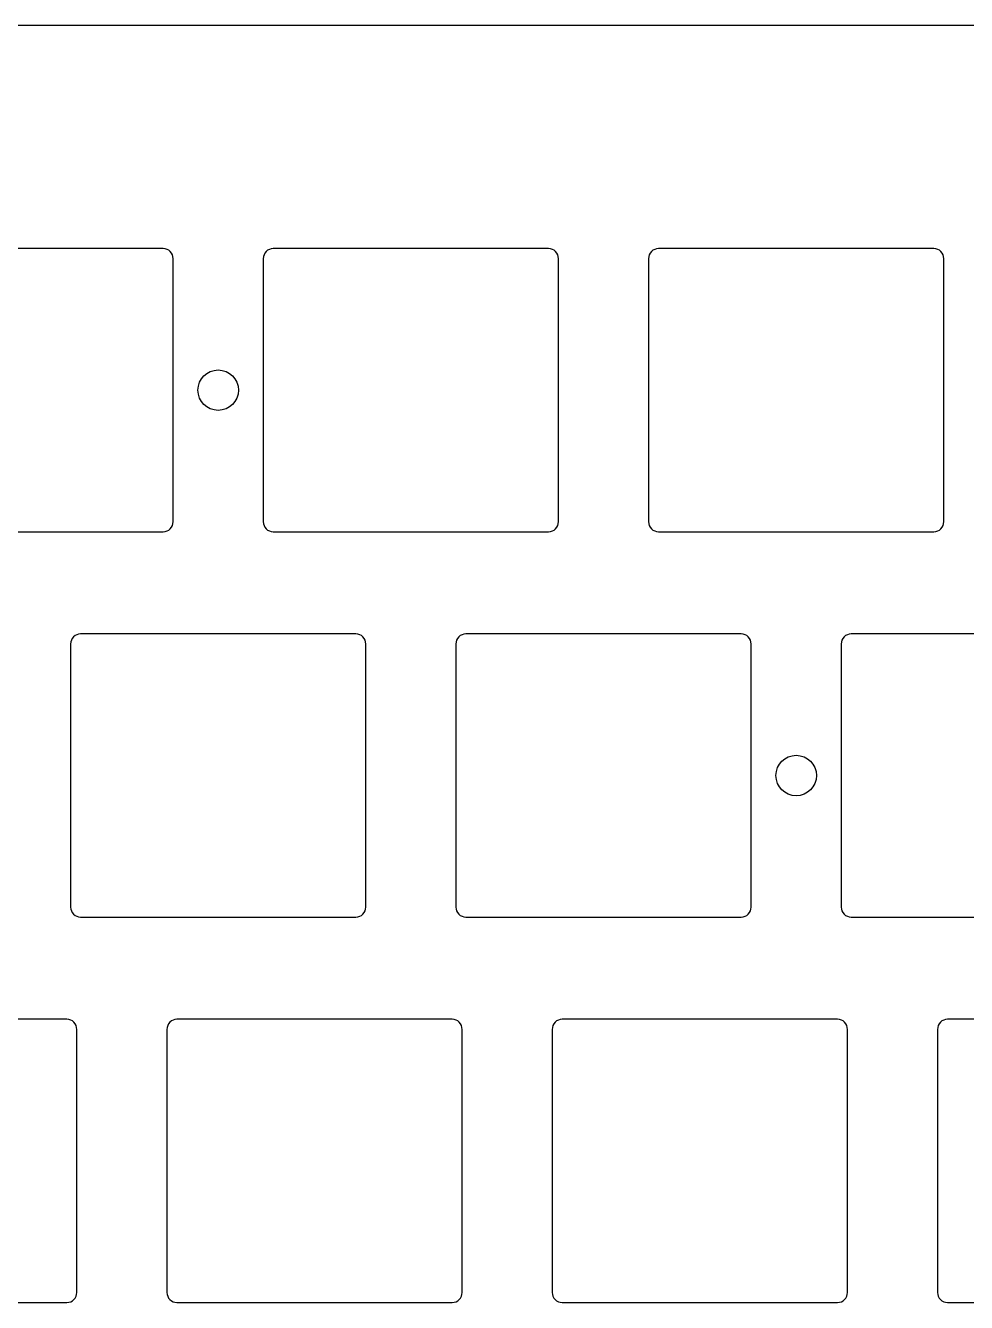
# Model space of a CAD drawing. Header units: millimetres. Extents: x -10 to 277, y -95 to 18.
# Drawn here: x 133.4 to 179.9, y -45.1 to 18 of the extents above; entities that cross this region are included whole.
import ezdxf

# ---------------------------------------------------------------- set-up
doc = ezdxf.new("R2010")
doc.units = ezdxf.units.MM
doc.header["$MEASUREMENT"] = 0
doc.layers.add('Edge.Cuts', color=53, linetype='CONTINUOUS')

msp = doc.modelspace()

# ---------------------------------------------------------------- linework, layer by layer
at = {"layer": 'Edge.Cuts', "linetype": 'Continuous'}
for p, q in [((209.475, 18.026), (57.225, 18.026)), ((140.208916, 7), (126.608916, 7)), ((159.258916, 7), (145.658916, 7)), ((178.308916, 7), (164.708916, 7)), ((140.708916, -6.5), (140.708916, 6.5)), ((145.158916, 6.5), (145.158916, -6.5)), ((159.758916, -6.5), (159.758916, 6.5)), ((164.208916, 6.5), (164.208916, -6.5)), ((178.808916, -6.5), (178.808916, 6.5)), ((126.608916, -7), (140.208916, -7)), ((145.658916, -7), (159.258916, -7)), ((164.708916, -7), (178.308916, -7)), ((135.633916, -12.55), (135.633916, -25.55)), ((149.733916, -12.05), (136.133916, -12.05)), ((150.233916, -25.55), (150.233916, -12.55)), ((154.683916, -12.55), (154.683916, -25.55)), ((168.783916, -12.05), (155.183916, -12.05)), ((169.283916, -25.55), (169.283916, -12.55)), ((173.733916, -12.55), (173.733916, -25.55)), ((187.833916, -12.05), (174.233916, -12.05)), ((136.133916, -26.05), (149.733916, -26.05)), ((155.183916, -26.05), (168.783916, -26.05)), ((174.233916, -26.05), (187.833916, -26.05)), ((135.446416, -31.1), (121.846416, -31.1)), ((154.496416, -31.1), (140.896416, -31.1)), ((173.546416, -31.1), (159.946416, -31.1)), ((192.596416, -31.1), (178.996416, -31.1)), ((135.946416, -44.6), (135.946416, -31.6)), ((140.396416, -31.6), (140.396416, -44.6)), ((154.996416, -44.6), (154.996416, -31.6)), ((159.446416, -31.6), (159.446416, -44.6)), ((174.046416, -44.6), (174.046416, -31.6)), ((178.496416, -31.6), (178.496416, -44.6)), ((121.846416, -45.1), (135.446416, -45.1)), ((140.896416, -45.1), (154.496416, -45.1)), ((159.946416, -45.1), (173.546416, -45.1)), ((178.996416, -45.1), (192.596416, -45.1))]:
    msp.add_line(p, q, dxfattribs=at)
at = {"layer": 'Edge.Cuts'}
for centre in [(142.933916, 0), (171.508916, -19.05)]:
    msp.add_circle(centre, 1, dxfattribs=at)
for centre, start, end in [((140.208916, 6.5), 0, 90), ((145.658916, 6.5), 90, 180), ((159.258916, 6.5), 0, 90), ((164.708916, 6.5), 90, 180), ((178.308916, 6.5), 0, 90), ((140.208916, -6.5), 270, 0), ((145.658916, -6.5), 180, 270), ((159.258916, -6.5), 270, 0), ((164.708916, -6.5), 180, 270), ((178.308916, -6.5), 270, 0), ((136.133916, -12.55), 90, 180), ((149.733916, -12.55), 0, 90), ((155.183916, -12.55), 90, 180), ((168.783916, -12.55), 0, 90), ((174.233916, -12.55), 90, 180), ((136.133916, -25.55), 180, 270), ((149.733916, -25.55), 270, 0), ((155.183916, -25.55), 180, 270), ((168.783916, -25.55), 270, 0), ((174.233916, -25.55), 180, 270), ((135.446416, -31.6), 0, 90), ((140.896416, -31.6), 90, 180), ((154.496416, -31.6), 0, 90), ((159.946416, -31.6), 90, 180), ((173.546416, -31.6), 0, 90), ((178.996416, -31.6), 90, 180), ((135.446416, -44.6), 270, 0), ((140.896416, -44.6), 180, 270), ((154.496416, -44.6), 270, 0), ((159.946416, -44.6), 180, 270), ((173.546416, -44.6), 270, 0), ((178.996416, -44.6), 180, 270)]:
    msp.add_arc(centre, 0.5, start, end, dxfattribs=at)

doc.saveas('drawing.dxf')
